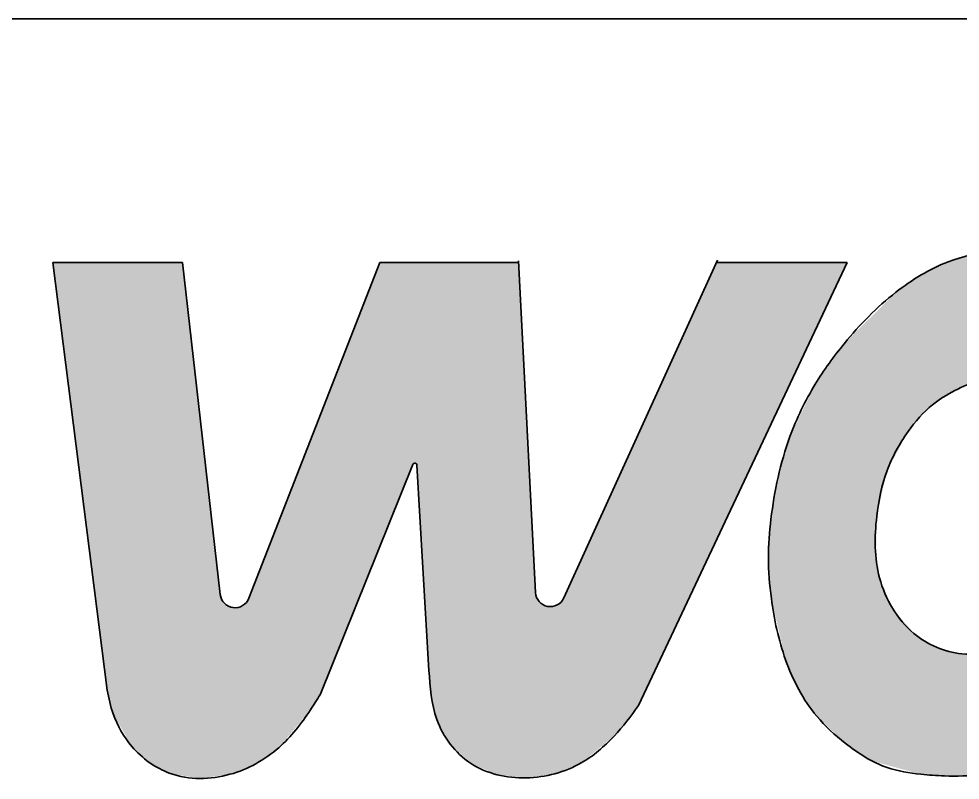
# Model space of a CAD drawing. Extents: x 23 to 417, y 3 to 294.
# Drawn here: x 296.22 to 306.97, y 41.54 to 50.24 of the extents above; entities that cross this region are included whole.
import ezdxf

# ---------------------------------------------------------------- set-up
doc = ezdxf.new("R2010")
doc.units = 0
doc.layers.get('0').update_dxf_attribs({"lineweight": 13})
doc.layers.add('6', color=7, linetype='Continuous', lineweight=13)

# ---------------------------------------------------------------- blocks, each defined once
blk = doc.blocks.new('BLOCK46')
at = {"color": 7, "lineweight": 5}
for points in [[(306.836, 47.463), (307.192, 46.118), (307.348, 47.599), (307.376, 46.145)], [(307.348, 47.599), (307.376, 46.145), (307.79, 47.601)], [(307.376, 46.145), (307.742, 46.124), (307.79, 47.601), (308.105, 45.927)], [(307.79, 47.601), (308.105, 45.927), (308.214, 47.534), (308.347, 45.602)], [(308.214, 47.534), (308.347, 45.602), (308.505, 47.431)], [(306.525, 47.312), (306.577, 45.76), (306.836, 47.463)], [(306.577, 45.76), (306.822, 45.942), (306.836, 47.463), (307.192, 46.118)], [(308.347, 45.602), (308.49, 45.127), (308.505, 47.431), (308.609, 42.385)], [(308.505, 47.431), (308.609, 42.385), (308.768, 47.27), (308.973, 42.815)], [(306.239, 47.115), (306.377, 45.523), (306.525, 47.312), (306.577, 45.76)], [(308.768, 47.27), (308.973, 42.815), (308.985, 47.077), (309.255, 43.287)], [(305.649, 46.529), (305.66, 41.963), (306.239, 47.115)], [(305.66, 41.963), (306.019, 44.555), (306.239, 47.115)], [(306.019, 44.555), (306.137, 45.077), (306.239, 47.115), (306.377, 45.523)], [(308.985, 47.077), (309.255, 43.287), (309.38, 46.544), (309.509, 43.88)], [(309.38, 46.544), (309.509, 43.88), (309.612, 45.968), (309.664, 44.629)], [(305.316, 46.063), (305.334, 42.27), (305.649, 46.529), (305.66, 41.963)], [(305.028, 45.466), (305.128, 42.576), (305.316, 46.063), (305.334, 42.27)], [(309.612, 45.968), (309.664, 44.629), (309.691, 45.349)], [(304.892, 45.001), (304.978, 42.916), (305.028, 45.466), (305.128, 42.576)], [(308.49, 45.127), (308.469, 44.605), (308.609, 42.385), (308.346, 44.089)], [(304.812, 44.522), (304.815, 43.616), (304.892, 45.001), (304.978, 42.916)], [(304.815, 43.616), (304.812, 44.522), (304.783, 44.069)], [(305.969, 41.759), (306.01, 44.084), (305.66, 41.963), (306.019, 44.555)], [(306.522, 41.608), (306.051, 43.853), (305.969, 41.759), (306.01, 44.084)], [(308.609, 42.385), (308.346, 44.089), (308.277, 42.095), (308.137, 43.698)], [(306.444, 43.217), (306.198, 43.504), (306.522, 41.608), (306.051, 43.853)], [(308.277, 42.095), (308.137, 43.698), (307.909, 41.855), (307.844, 43.353)], [(307.909, 41.855), (307.844, 43.353), (307.579, 41.697), (307.539, 43.11)], [(306.444, 43.217), (306.522, 41.608), (306.7, 43.059), (306.792, 41.589)], [(307.579, 41.697), (307.539, 43.11), (307.366, 43.029)], [(306.7, 43.059), (306.792, 41.589), (306.99, 42.984), (307.212, 41.606)], [(306.99, 42.984), (307.212, 41.606), (307.366, 43.029), (307.579, 41.697)]]:
    blk.add_solid(points, dxfattribs=at)
blk = doc.blocks.new('BLOCK78')
at = {"color": 7, "lineweight": 5}
for points in [[(298.093, 47.454), (296.611, 47.454), (297.3, 42.299), (297.23, 42.569)], [(298.093, 47.454), (297.3, 42.299), (297.713, 41.743), (297.514, 41.926)], [(298.093, 47.454), (297.713, 41.743), (298.289, 41.561), (297.951, 41.618)], [(298.093, 47.454), (298.289, 41.561), (298.523, 43.662)], [(300.344, 47.454), (298.85, 43.619), (299.191, 41.912), (298.931, 41.729)], [(300.344, 47.454), (299.191, 41.912), (299.662, 42.517), (299.552, 42.342)], [(300.344, 47.454), (299.662, 42.517), (300.723, 45.151), (300.722, 45.147)], [(301.928, 47.454), (300.344, 47.454), (300.726, 45.154), (300.723, 45.151)], [(301.928, 47.454), (300.726, 45.154), (300.732, 45.159), (300.729, 45.157)], [(301.928, 47.454), (300.732, 45.159), (300.74, 45.162), (300.736, 45.161)], [(301.928, 47.454), (300.74, 45.162), (300.748, 45.162), (300.744, 45.162)], [(301.928, 47.454), (300.748, 45.162), (300.756, 45.159), (300.752, 45.161)], [(301.928, 47.454), (300.756, 45.159), (300.762, 45.154), (300.759, 45.157)], [(301.928, 47.454), (300.762, 45.154), (300.766, 45.147), (300.765, 45.151)], [(301.928, 47.454), (300.766, 45.147), (300.768, 45.139), (300.768, 45.144)], [(301.928, 47.454), (300.768, 45.139), (300.947, 42.416), (300.906, 42.795)], [(301.928, 47.454), (300.947, 42.416), (301.149, 41.954), (300.996, 42.234)], [(301.928, 47.454), (301.149, 41.954), (301.684, 41.604), (301.38, 41.736)], [(301.928, 47.454), (301.684, 41.604), (302.123, 43.684), (302.018, 41.568)], [(301.928, 47.454), (302.123, 43.684), (301.927, 47.473)], [(304.191, 47.454), (302.447, 43.623), (303.019, 42.044), (302.645, 41.738)], [(304.191, 47.454), (303.019, 42.044), (305.68, 47.454), (303.297, 42.394)], [(298.634, 41.608), (298.529, 43.634), (298.289, 41.561), (298.523, 43.662)], [(302.344, 41.615), (302.127, 43.656), (302.018, 41.568), (302.123, 43.684)], [(302.344, 41.615), (302.148, 43.604), (302.127, 43.656), (302.135, 43.629)], [(298.634, 41.608), (298.553, 43.584), (298.529, 43.634), (298.539, 43.608)], [(298.634, 41.608), (298.592, 43.544), (298.553, 43.584), (298.571, 43.562)], [(298.634, 41.608), (298.643, 43.519), (298.592, 43.544), (298.616, 43.529)], [(298.931, 41.729), (298.779, 43.535), (298.726, 43.515), (298.753, 43.523)], [(298.931, 41.729), (298.821, 43.571), (298.779, 43.535), (298.802, 43.551)], [(298.931, 41.729), (298.85, 43.619), (298.821, 43.571), (298.838, 43.594)], [(302.344, 41.615), (302.185, 43.562), (302.148, 43.604), (302.165, 43.582)], [(302.344, 41.615), (302.234, 43.534), (302.185, 43.562), (302.208, 43.546)], [(302.344, 41.615), (302.289, 43.523), (302.234, 43.534), (302.261, 43.526)], [(302.645, 41.738), (302.371, 43.542), (302.344, 41.615), (302.344, 43.532)], [(302.645, 41.738), (302.415, 43.576), (302.371, 43.542), (302.394, 43.557)], [(302.645, 41.738), (302.447, 43.623), (302.415, 43.576), (302.433, 43.598)], [(298.931, 41.729), (298.67, 43.513), (298.634, 41.608), (298.643, 43.519)], [(298.931, 41.729), (298.726, 43.515), (298.67, 43.513), (298.698, 43.511)], [(302.344, 41.615), (302.344, 43.532), (302.289, 43.523), (302.317, 43.525)]]:
    blk.add_solid(points, dxfattribs=at)

msp = doc.modelspace()

# ---------------------------------------------------------------- linework, layer by layer
at = {"color": 7, "lineweight": 35}
msp.add_line((230.762, 50.238), (409.762, 50.238), dxfattribs=at)
at = {"layer": '6', "color": 7, "lineweight": 35, "ltscale": 0.123114}
msp.add_line((296.611, 47.454), (297.23, 42.569), dxfattribs=at)
at = {"layer": '6', "color": 7, "lineweight": 35, "ltscale": 0.037067}
msp.add_line((296.611, 47.454), (298.093, 47.454), dxfattribs=at)
at = {"layer": '6', "color": 7, "lineweight": 35, "ltscale": 0.095413}
msp.add_line((298.093, 47.454), (298.523, 43.662), dxfattribs=at)
at = {"layer": '6', "color": 7, "lineweight": 35, "ltscale": 0.102888}
msp.add_line((300.344, 47.454), (298.85, 43.619), dxfattribs=at)
at = {"layer": '6', "color": 7, "lineweight": 35, "ltscale": 0.039584}
msp.add_line((300.344, 47.454), (301.928, 47.454), dxfattribs=at)
at = {"layer": '6', "color": 7, "lineweight": 35, "ltscale": 0.094839}
msp.add_line((301.927, 47.473), (302.123, 43.684), dxfattribs=at)
at = {"layer": '6', "color": 7, "lineweight": 35, "ltscale": 0.105922}
msp.add_line((304.202, 47.479), (302.447, 43.623), dxfattribs=at)
at = {"layer": '6', "color": 7, "lineweight": 35, "ltscale": 0.139818}
msp.add_line((305.68, 47.454), (303.297, 42.394), dxfattribs=at)
at = {"layer": '6', "color": 7, "lineweight": 35, "ltscale": 0.037213}
msp.add_line((304.191, 47.454), (305.68, 47.454), dxfattribs=at)
at = {"layer": '6', "color": 7, "lineweight": 35, "ltscale": 0.070886}
msp.add_line((300.722, 45.147), (299.662, 42.517), dxfattribs=at)
at = {"layer": '6', "color": 7, "lineweight": 35, "ltscale": 0.05871}
msp.add_line((300.768, 45.139), (300.906, 42.795), dxfattribs=at)
at = {"layer": '6', "color": 7, "lineweight": 35}
for centre, radius, start, end in [((300.744, 45.138), 0.0242, 3.3674, 158.064), ((298.692, 43.681), 0.17, 186.4676, 338.7133), ((302.292, 43.693), 0.17, 182.9655, 335.5248)]:
    msp.add_arc(centre, radius, start, end, dxfattribs=at)
for points, knots in [([(307.348, 47.599), (307.174, 47.562), (306.774, 47.477), (306.181, 47.109), (305.691, 46.606), (305.285, 46.047), (304.963, 45.381), (304.819, 44.698), (304.771, 44.074), (304.814, 43.531), (304.949, 42.902), (305.247, 42.322), (305.679, 41.933), (306.076, 41.672), (306.482, 41.608), (306.841, 41.583), (307.2, 41.589), (307.58, 41.682), (307.935, 41.861), (308.284, 42.087), (308.647, 42.406), (308.985, 42.801), (309.278, 43.311), (309.547, 43.91), (309.682, 44.613), (309.706, 45.316), (309.643, 45.974), (309.394, 46.569), (309.026, 47.074), (308.608, 47.407), (308.184, 47.553), (307.786, 47.615), (307.495, 47.605), (307.348, 47.599)], [0, 0, 0, 0, 2.183735, 5.035582, 8.461905, 10.826463, 13.559634, 17.552544, 19.368535, 21.29885, 24.261949, 27.302126, 29.148446, 31.424898, 33.043708, 34.159085, 35.894158, 37.450985, 38.961599, 40.783559, 42.589721, 44.914372, 47.182552, 49.843664, 52.998076, 55.968098, 58.542149, 61.101774, 63.838328, 66.217107, 67.56891, 69.341288, 71.163761, 71.163761, 71.163761, 71.163761]), ([(307.192, 46.118), (307.002, 46.037), (306.683, 45.901), (306.347, 45.505), (306.107, 45.078), (305.994, 44.502), (305.989, 43.827), (306.356, 43.195), (306.913, 42.949), (307.445, 43.01), (307.944, 43.406), (308.348, 43.96), (308.478, 44.601), (308.523, 45.12), (308.383, 45.586), (308.125, 45.951), (307.764, 46.152), (307.435, 46.159), (307.253, 46.129), (307.192, 46.118)], [0, 0, 0, 0, 2.513693, 4.220079, 6.307806, 8.514575, 11.413178, 14.498349, 16.943706, 18.505579, 20.890224, 24.562194, 26.748755, 28.902228, 30.949576, 32.620224, 34.325233, 35.833122, 36.60227, 36.60227, 36.60227, 36.60227]), ([(300.906, 42.795), (300.919, 42.604), (300.945, 42.201), (301.346, 41.66), (302.018, 41.514), (302.618, 41.674), (303.024, 42.025), (303.212, 42.272), (303.297, 42.394)], [0, 0, 0, 0, 2.343967, 4.936716, 7.657742, 10.337861, 12.328788, 14.175603, 14.175603, 14.175603, 14.175603]), ([(297.23, 42.569), (297.25, 42.478), (297.3, 42.246), (297.51, 41.878), (297.975, 41.537), (298.637, 41.55), (299.2, 41.867), (299.491, 42.241), (299.627, 42.458), (299.662, 42.517)], [0, 0, 0, 0, 1.14951, 2.920828, 5.124719, 7.944151, 10.558947, 12.878724, 13.727606, 13.727606, 13.727606, 13.727606])]:
    msp.add_open_spline(points, degree=3, knots=knots, dxfattribs=at)

# ---------------------------------------------------------------- block references
at = {"lineweight": 0}
for name in ['BLOCK46', 'BLOCK78']:
    msp.add_blockref(name, (0, 0), dxfattribs=at)

doc.saveas('drawing.dxf')
